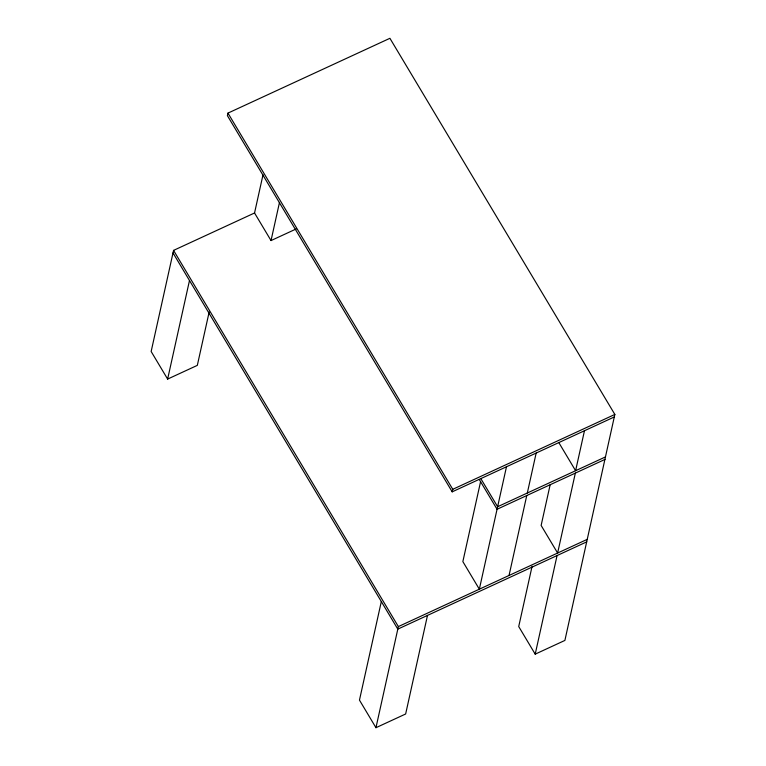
<?xml version="1.0" encoding="UTF-8"?>
<svg xmlns="http://www.w3.org/2000/svg" width="766" height="766" viewBox="0 0 766 766"><rect width="100%" height="100%" fill="white"/><g stroke="black" fill="none" stroke-linecap="round" stroke-linejoin="round"><path stroke-width="1.15" d="M532.092 566.246L518.716 626.55L535.204 654.145L564.896 640.424L614.849 414.444L389.913 38.3L227.962 113.109L227.397 115.637L452.199 491.839L614.16 417.03M263.016 174.763L254.542 212.986L173.566 250.386L151.151 351.498L167.63 379.084L197.322 365.372L209.156 312.021M167.63 379.084L189.489 280.509M296.471 228.823L271.03 240.572L279.504 202.348M381.324 601.54L359.465 700.114L375.953 727.7L405.645 713.989L427.495 615.404M375.953 727.7L398.368 626.588L173.566 250.386M452.199 491.839L452.763 489.311L227.962 113.109M480.579 481.67L462.856 561.602L479.344 589.188L506.479 466.772M509.036 575.477L526.759 495.545M527.314 493.017L536.171 453.051M550.122 484.897L541.131 525.447L557.619 553.033L575.343 473.101M584.468 430.751L575.601 470.707L559.123 443.121M535.204 654.145L557.064 555.561M452.763 489.311L614.849 414.444M605.293 456.996L497.622 506.728L481.134 479.143M605.035 459.389L497.067 509.266L479.353 479.621M398.368 626.588L587.311 539.321M586.756 541.849L397.803 629.125L173.001 252.924M254.542 212.986L271.03 240.572"/></g></svg>
